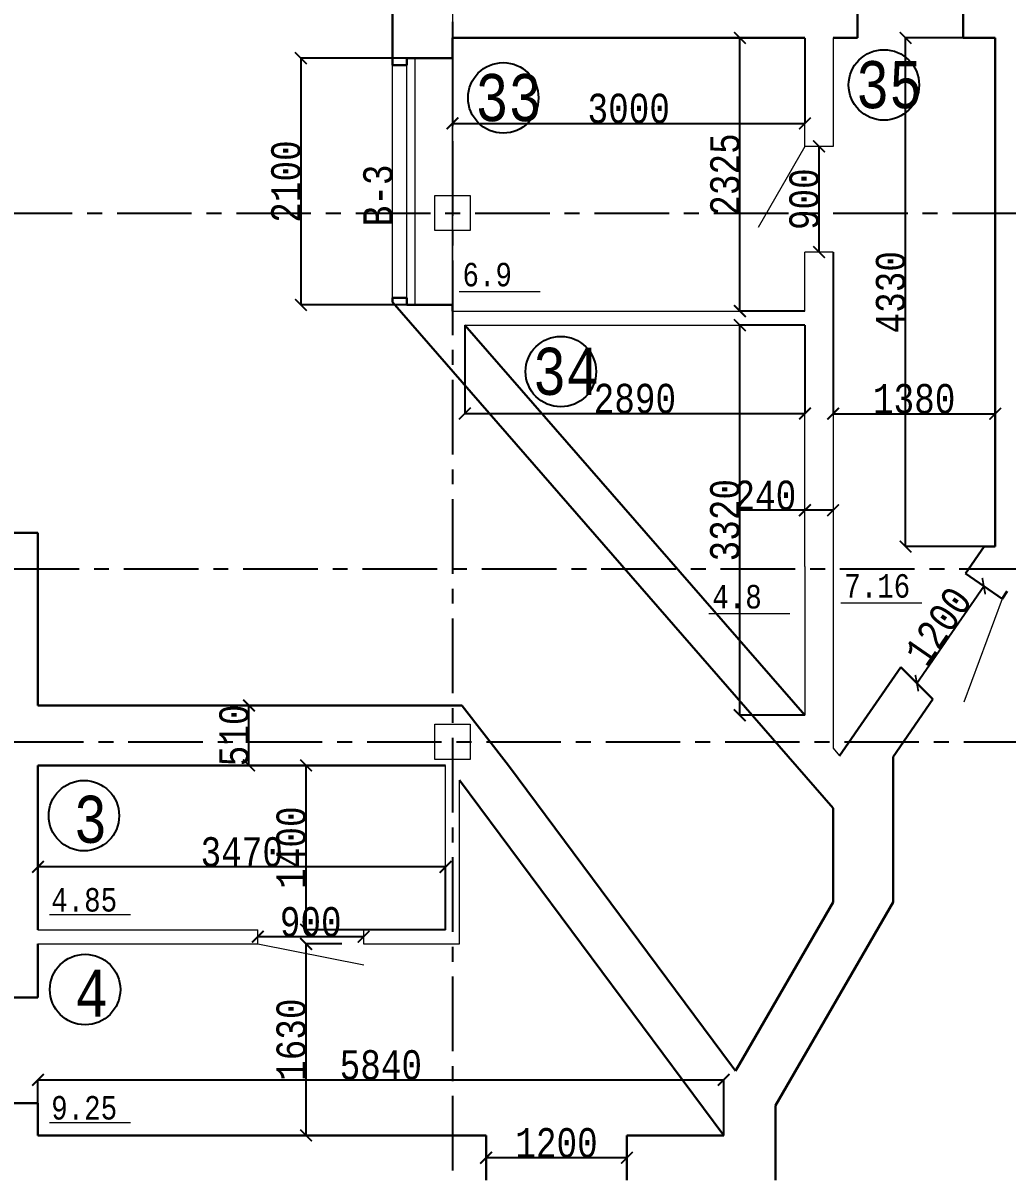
# Model space of a CAD drawing. Header units: millimetres. Extents: x -689206 to 4969298, y -1019800 to 703299.
# Drawn here: x 361471 to 369848, y -63803 to -54022 of the extents above; entities that cross this region are included whole.
import ezdxf

# ---------------------------------------------------------------- set-up
doc = ezdxf.new("R2010")
doc.units = ezdxf.units.MM
doc.linetypes.add('осеваяX2', pattern=[101.6, 63.5, -12.7, 12.7, -12.7])
for name, color, linetype, lineweight in [('несущие', 7, 'Continuous', 30), ('ОКНА', 250, 'Continuous', 20), ('РАЗМЕРЫ', 7, 'Continuous', 9), ('Слой1', 7, 'Continuous', 30), ('стены', 7, 'Continuous', 20)]:
    doc.layers.add(name, color=color, linetype=linetype, lineweight=lineweight)
doc.layers.add('четотам', color=7, linetype='Continuous')
doc.styles.add('Аннотативный', font='isocteur.ttf', dxfattribs={"width": 0.7, "height": 250})
doc.dimstyles.new('Аннотативный', dxfattribs={"dimscale": 0, "dimtxt": 250, "dimasz": 100, "dimexe": 1.25, "dimexo": 0.625, "dimtad": 1, "dimdec": 0, "dimtxsty": 'Аннотативный', "dimblk": 'ARCHTICK', "dimcen": 2.5, "dimadec": 0, "dimazin": 0, "dimtfac": 1, "dimtdec": 0, "dimtmove": 0, "dimatfit": 3, "dimfxl": 1, "dimarcsym": 0})

# ---------------------------------------------------------------- blocks, each defined once
blk = doc.blocks.new('_ArchTick')
at = {"color": 0, "linetype": 'ByBlock', "const_width": 0.15}
blk.add_lwpolyline([(-0.5, -0.5), (0.5, 0.5)], dxfattribs=at)
blk = doc.blocks.new('*D1150')
at = {"layer": 'Defpoints', "color": 0, "lineweight": 20, "transparency": 16777216}
for p in [(365128, -54149.9), (368128, -54149.9), (368128, -54877)]:
    blk.add_point(p, dxfattribs=at)
at = {"layer": 'стены', "color": 0, "lineweight": -2, "transparency": 16777216}
for p, q in [((365128, -54150.6), (365128, -54878.3)), ((368128, -54150.6), (368128, -54878.3)), ((365128, -54877), (368128, -54877))]:
    blk.add_line(p, q, dxfattribs=at)
at = {"layer": 'стены', "color": 0, "lineweight": -2, "transparency": 16777216, "xscale": 100, "yscale": 100, "zscale": 100, "rotation": 180}
blk.add_blockref('_ArchTick', (365128, -54877), dxfattribs=at)
at = {"layer": 'стены', "color": 0, "lineweight": -2, "transparency": 16777216, "xscale": 100, "yscale": 100, "zscale": 100}
blk.add_blockref('_ArchTick', (368128, -54877), dxfattribs=at)
at = {"layer": 'стены', "color": 0, "transparency": 16777216, "insert": (366628, -54751.4), "char_height": 250, "attachment_point": 5, "style": 'Аннотативный'}
blk.add_mtext('3000', dxfattribs=at)
blk = doc.blocks.new('*D1149')
at = {"layer": 'Defpoints', "color": 0, "lineweight": 20, "transparency": 16777216}
for p in [(368248, -55072.8), (368248, -55072.8), (368248, -55972.8)]:
    blk.add_point(p, dxfattribs=at)
at = {"layer": 'стены', "color": 0, "lineweight": -2, "transparency": 16777216}
for p, q in [((368248, -55972.8), (368248, -55072.8)), ((368248.6, -55072.8), (368249.3, -55072.8)), ((368248.6, -55972.8), (368249.3, -55972.8))]:
    blk.add_line(p, q, dxfattribs=at)
at = {"layer": 'стены', "color": 0, "lineweight": -2, "transparency": 16777216, "xscale": 100, "yscale": 100, "zscale": 100}
for p, rotation in [((368248, -55072.8), 90), ((368248, -55972.8), 270)]:
    blk.add_blockref('_ArchTick', p, dxfattribs=dict(at, rotation=rotation))
at = {"layer": 'стены', "color": 0, "transparency": 16777216, "insert": (368122.4, -55522.8), "char_height": 250, "attachment_point": 5, "rotation": 90, "style": 'Аннотативный'}
blk.add_mtext('900', dxfattribs=at)
blk = doc.blocks.new('*D1161')
at = {"layer": 'Defpoints', "color": 0, "lineweight": 20, "transparency": 16777216}
for p in [(365128, -54322.1), (363836.9, -56422.1), (365128, -56422.1)]:
    blk.add_point(p, dxfattribs=at)
at = {"layer": 'РАЗМЕРЫ', "color": 0, "lineweight": -2, "transparency": 16777216}
for p, q in [((365127.4, -54322.1), (363835.6, -54322.1)), ((363836.9, -54322.1), (363836.9, -56422.1)), ((365127.4, -56422.1), (363835.6, -56422.1))]:
    blk.add_line(p, q, dxfattribs=at)
at = {"layer": 'РАЗМЕРЫ', "color": 0, "lineweight": -2, "transparency": 16777216, "xscale": 100, "yscale": 100, "zscale": 100}
for p, rotation in [((363836.9, -54322.1), 90), ((363836.9, -56422.1), 270)]:
    blk.add_blockref('_ArchTick', p, dxfattribs=dict(at, rotation=rotation))
at = {"layer": 'РАЗМЕРЫ', "color": 0, "transparency": 16777216, "insert": (363711.2, -55372.1), "char_height": 250, "attachment_point": 5, "rotation": 90, "style": 'Аннотативный'}
blk.add_mtext('2100', dxfattribs=at)
blk = doc.blocks.new('*D1205')
at = {"layer": 'Defpoints', "color": 0, "linetype": 'ByBlock', "lineweight": 20, "transparency": 16777216}
for p in [(363073.4, -59832), (363395.2, -59832), (363073.4, -60342)]:
    blk.add_point(p, dxfattribs=at)
at = {"layer": 'РАЗМЕРЫ', "color": 0, "linetype": 'ByBlock', "lineweight": -2, "transparency": 16777216}
for p, q in [((363074, -59832), (363396.5, -59832)), ((363395.2, -60342), (363395.2, -59832)), ((363074, -60342), (363396.5, -60342))]:
    blk.add_line(p, q, dxfattribs=at)
at = {"layer": 'РАЗМЕРЫ', "color": 0, "linetype": 'ByBlock', "lineweight": -2, "transparency": 16777216, "xscale": 100, "yscale": 100, "zscale": 100}
for p, rotation in [((363395.2, -59832), 90), ((363395.2, -60342), 270)]:
    blk.add_blockref('_ArchTick', p, dxfattribs=dict(at, rotation=rotation))
at = {"layer": 'РАЗМЕРЫ', "color": 0, "linetype": 'ByBlock', "lineweight": 20, "transparency": 16777216, "insert": (363269.6, -60087), "char_height": 250, "attachment_point": 5, "rotation": 90, "style": 'Аннотативный'}
blk.add_mtext('510', dxfattribs=at)
blk = doc.blocks.new('*D1207')
at = {"layer": 'Defpoints', "color": 0, "linetype": 'ByBlock', "lineweight": 20, "transparency": 16777216}
for p in [(361598.7, -61205.7), (361598.7, -61742), (365068.7, -61742)]:
    blk.add_point(p, dxfattribs=at)
at = {"layer": 'РАЗМЕРЫ', "color": 0, "linetype": 'ByBlock', "lineweight": -2, "transparency": 16777216}
for p, q in [((361598.7, -61741.3), (361598.7, -61204.5)), ((365068.7, -61205.7), (361598.7, -61205.7)), ((365068.7, -61741.3), (365068.7, -61204.5))]:
    blk.add_line(p, q, dxfattribs=at)
at = {"layer": 'РАЗМЕРЫ', "color": 0, "linetype": 'ByBlock', "lineweight": -2, "transparency": 16777216, "xscale": 100, "yscale": 100, "zscale": 100, "rotation": 180}
blk.add_blockref('_ArchTick', (361598.7, -61205.7), dxfattribs=at)
at = {"layer": 'РАЗМЕРЫ', "color": 0, "linetype": 'ByBlock', "lineweight": -2, "transparency": 16777216, "xscale": 100, "yscale": 100, "zscale": 100}
blk.add_blockref('_ArchTick', (365068.7, -61205.7), dxfattribs=at)
at = {"layer": 'РАЗМЕРЫ', "color": 0, "linetype": 'ByBlock', "lineweight": 20, "transparency": 16777216, "insert": (363333.7, -61080.1), "char_height": 250, "attachment_point": 5, "style": 'Аннотативный'}
blk.add_mtext('3470', dxfattribs=at)
blk = doc.blocks.new('*D1209')
at = {"layer": 'Defpoints', "color": 0, "linetype": 'ByBlock', "lineweight": 20, "transparency": 16777216}
for p in [(363881.5, -61862), (364185.8, -61862), (364185.8, -63491.9)]:
    blk.add_point(p, dxfattribs=at)
at = {"layer": 'РАЗМЕРЫ', "color": 0, "linetype": 'ByBlock', "lineweight": -2, "transparency": 16777216}
for p, q in [((364185.1, -61862), (363880.3, -61862)), ((363881.5, -63491.9), (363881.5, -61862)), ((364185.1, -63491.9), (363880.3, -63491.9))]:
    blk.add_line(p, q, dxfattribs=at)
at = {"layer": 'РАЗМЕРЫ', "color": 0, "linetype": 'ByBlock', "lineweight": -2, "transparency": 16777216, "xscale": 100, "yscale": 100, "zscale": 100}
for p, rotation in [((363881.5, -61862), 90), ((363881.5, -63491.9), 270)]:
    blk.add_blockref('_ArchTick', p, dxfattribs=dict(at, rotation=rotation))
at = {"layer": 'РАЗМЕРЫ', "color": 0, "linetype": 'ByBlock', "lineweight": 20, "transparency": 16777216, "insert": (363755.9, -62677), "char_height": 250, "attachment_point": 5, "rotation": 90, "style": 'Аннотативный'}
blk.add_mtext('1630', dxfattribs=at)
blk = doc.blocks.new('*D1210')
at = {"layer": 'Defpoints', "color": 0, "linetype": 'ByBlock', "lineweight": 20, "transparency": 16777216}
for p in [(367436.3, -63018.8), (361598.7, -63491.9), (367436.3, -63491.9)]:
    blk.add_point(p, dxfattribs=at)
at = {"layer": 'РАЗМЕРЫ', "color": 0, "linetype": 'ByBlock', "lineweight": -2, "transparency": 16777216}
for p, q in [((361598.7, -63491.3), (361598.7, -63017.5)), ((361598.7, -63018.8), (367436.3, -63018.8)), ((367436.3, -63491.3), (367436.3, -63017.5))]:
    blk.add_line(p, q, dxfattribs=at)
at = {"layer": 'РАЗМЕРЫ', "color": 0, "linetype": 'ByBlock', "lineweight": -2, "transparency": 16777216, "xscale": 100, "yscale": 100, "zscale": 100, "rotation": 180}
blk.add_blockref('_ArchTick', (361598.7, -63018.8), dxfattribs=at)
at = {"layer": 'РАЗМЕРЫ', "color": 0, "linetype": 'ByBlock', "lineweight": -2, "transparency": 16777216, "xscale": 100, "yscale": 100, "zscale": 100}
blk.add_blockref('_ArchTick', (367436.3, -63018.8), dxfattribs=at)
at = {"layer": 'РАЗМЕРЫ', "color": 0, "linetype": 'ByBlock', "lineweight": 20, "transparency": 16777216, "insert": (364517.5, -62893.1), "char_height": 250, "attachment_point": 5, "style": 'Аннотативный'}
blk.add_mtext('5840', dxfattribs=at)
blk = doc.blocks.new('*D1219')
at = {"layer": 'Defpoints', "color": 0, "linetype": 'ByBlock', "lineweight": 20, "transparency": 16777216}
for p in [(365413, -63681.9), (365413, -63681.9), (366613, -63681.9)]:
    blk.add_point(p, dxfattribs=at)
at = {"layer": 'РАЗМЕРЫ', "color": 0, "linetype": 'ByBlock', "lineweight": -2, "transparency": 16777216}
for p, q in [((365413, -63681.3), (365413, -63680.7)), ((366613, -63681.9), (365413, -63681.9)), ((366613, -63681.3), (366613, -63680.7))]:
    blk.add_line(p, q, dxfattribs=at)
at = {"layer": 'РАЗМЕРЫ', "color": 0, "linetype": 'ByBlock', "lineweight": -2, "transparency": 16777216, "xscale": 100, "yscale": 100, "zscale": 100, "rotation": 180}
blk.add_blockref('_ArchTick', (365413, -63681.9), dxfattribs=at)
at = {"layer": 'РАЗМЕРЫ', "color": 0, "linetype": 'ByBlock', "lineweight": -2, "transparency": 16777216, "xscale": 100, "yscale": 100, "zscale": 100}
blk.add_blockref('_ArchTick', (366613, -63681.9), dxfattribs=at)
at = {"layer": 'РАЗМЕРЫ', "color": 0, "linetype": 'ByBlock', "lineweight": 20, "transparency": 16777216, "insert": (366013, -63556.3), "char_height": 250, "attachment_point": 5, "style": 'Аннотативный'}
blk.add_mtext('1200', dxfattribs=at)
blk = doc.blocks.new('*D1224')
at = {"layer": 'Defpoints', "color": 0, "linetype": 'ByBlock', "lineweight": 20, "transparency": 16777216}
for p in [(368128, -58170.4), (368128, -58170.4), (368368, -58170.4)]:
    blk.add_point(p, dxfattribs=at)
at = {"layer": 'РАЗМЕРЫ', "color": 0, "linetype": 'ByBlock', "lineweight": -2, "transparency": 16777216}
for p, q in [((368128, -58170.4), (367554.3, -58170.4)), ((368128, -58169.8), (368128, -58169.1)), ((368368, -58170.4), (368128, -58170.4)), ((368368, -58169.8), (368368, -58169.1))]:
    blk.add_line(p, q, dxfattribs=at)
at = {"layer": 'РАЗМЕРЫ', "color": 0, "linetype": 'ByBlock', "lineweight": -2, "transparency": 16777216, "xscale": 100, "yscale": 100, "zscale": 100, "rotation": 180}
blk.add_blockref('_ArchTick', (368128, -58170.4), dxfattribs=at)
at = {"layer": 'РАЗМЕРЫ', "color": 0, "linetype": 'ByBlock', "lineweight": -2, "transparency": 16777216, "xscale": 100, "yscale": 100, "zscale": 100}
blk.add_blockref('_ArchTick', (368368, -58170.4), dxfattribs=at)
at = {"layer": 'РАЗМЕРЫ', "color": 0, "linetype": 'ByBlock', "lineweight": 20, "transparency": 16777216, "insert": (367791.1, -58044.8), "char_height": 250, "attachment_point": 5, "style": 'Аннотативный'}
blk.add_mtext('240', dxfattribs=at)
blk = doc.blocks.new('*D1229')
at = {"layer": 'Defpoints', "color": 0, "linetype": 'ByBlock', "lineweight": 20, "transparency": 16777216}
for p in [(363881.5, -60342), (365068.7, -60342), (365068.7, -61742)]:
    blk.add_point(p, dxfattribs=at)
at = {"layer": 'РАЗМЕРЫ', "color": 0, "linetype": 'ByBlock', "lineweight": -2, "transparency": 16777216}
for p, q in [((365068.1, -60342), (363880.3, -60342)), ((363881.5, -61742), (363881.5, -60342)), ((365068.1, -61742), (363880.3, -61742))]:
    blk.add_line(p, q, dxfattribs=at)
at = {"layer": 'РАЗМЕРЫ', "color": 0, "linetype": 'ByBlock', "lineweight": -2, "transparency": 16777216, "xscale": 100, "yscale": 100, "zscale": 100}
for p, rotation in [((363881.5, -60342), 90), ((363881.5, -61742), 270)]:
    blk.add_blockref('_ArchTick', p, dxfattribs=dict(at, rotation=rotation))
at = {"layer": 'РАЗМЕРЫ', "color": 0, "linetype": 'ByBlock', "lineweight": 20, "transparency": 16777216, "insert": (363755.9, -61042), "char_height": 250, "attachment_point": 5, "rotation": 90, "style": 'Аннотативный'}
blk.add_mtext('1400', dxfattribs=at)
blk = doc.blocks.new('*D1230')
at = {"layer": 'Defpoints', "color": 0, "linetype": 'ByBlock', "lineweight": 20, "transparency": 16777216}
for p in [(363470.5, -61800.6), (363470.5, -61800.6), (364370.5, -61800.6)]:
    blk.add_point(p, dxfattribs=at)
at = {"layer": 'РАЗМЕРЫ', "color": 0, "linetype": 'ByBlock', "lineweight": -2, "transparency": 16777216}
for p, q in [((363470.5, -61800), (363470.5, -61799.4)), ((364370.5, -61800.6), (363470.5, -61800.6)), ((364370.5, -61800), (364370.5, -61799.4))]:
    blk.add_line(p, q, dxfattribs=at)
at = {"layer": 'РАЗМЕРЫ', "color": 0, "linetype": 'ByBlock', "lineweight": -2, "transparency": 16777216, "xscale": 100, "yscale": 100, "zscale": 100, "rotation": 180}
blk.add_blockref('_ArchTick', (363470.5, -61800.6), dxfattribs=at)
at = {"layer": 'РАЗМЕРЫ', "color": 0, "linetype": 'ByBlock', "lineweight": -2, "transparency": 16777216, "xscale": 100, "yscale": 100, "zscale": 100}
blk.add_blockref('_ArchTick', (364370.5, -61800.6), dxfattribs=at)
at = {"layer": 'РАЗМЕРЫ', "color": 0, "linetype": 'ByBlock', "lineweight": 20, "transparency": 16777216, "insert": (363920.5, -61675), "char_height": 250, "attachment_point": 5, "style": 'Аннотативный'}
blk.add_mtext('900', dxfattribs=at)
blk = doc.blocks.new('*D1263')
at = {"layer": 'Defpoints', "color": 0, "linetype": 'ByBlock', "lineweight": 20, "transparency": 16777216}
for p in [(367574.5, -54149.9), (368128, -54149.9), (368128, -56474.9)]:
    blk.add_point(p, dxfattribs=at)
at = {"layer": 'РАЗМЕРЫ', "color": 0, "linetype": 'ByBlock', "lineweight": -2, "transparency": 16777216}
for p, q in [((368127.4, -54149.9), (367573.3, -54149.9)), ((367574.5, -56474.9), (367574.5, -54149.9)), ((368127.4, -56474.9), (367573.3, -56474.9))]:
    blk.add_line(p, q, dxfattribs=at)
at = {"layer": 'РАЗМЕРЫ', "color": 0, "linetype": 'ByBlock', "lineweight": -2, "transparency": 16777216, "xscale": 100, "yscale": 100, "zscale": 100}
for p, rotation in [((367574.5, -54149.9), 90), ((367574.5, -56474.9), 270)]:
    blk.add_blockref('_ArchTick', p, dxfattribs=dict(at, rotation=rotation))
at = {"layer": 'РАЗМЕРЫ', "color": 0, "linetype": 'ByBlock', "lineweight": 20, "transparency": 16777216, "insert": (367448.9, -55312.4), "char_height": 250, "attachment_point": 5, "rotation": 90, "style": 'Аннотативный'}
blk.add_mtext('2325', dxfattribs=at)
blk = doc.blocks.new('*D1264')
at = {"layer": 'Defpoints', "color": 0, "linetype": 'ByBlock', "lineweight": 20, "transparency": 16777216}
for p in [(367573.3, -56594.9), (368128, -56594.9), (368128, -59914.8)]:
    blk.add_point(p, dxfattribs=at)
at = {"layer": 'РАЗМЕРЫ', "color": 0, "linetype": 'ByBlock', "lineweight": -2, "transparency": 16777216}
for p, q in [((368127.4, -56594.9), (367572, -56594.9)), ((367573.3, -59914.8), (367573.3, -56594.9)), ((368127.4, -59914.8), (367572, -59914.8))]:
    blk.add_line(p, q, dxfattribs=at)
at = {"layer": 'РАЗМЕРЫ', "color": 0, "linetype": 'ByBlock', "lineweight": -2, "transparency": 16777216, "xscale": 100, "yscale": 100, "zscale": 100}
for p, rotation in [((367573.3, -56594.9), 90), ((367573.3, -59914.8), 270)]:
    blk.add_blockref('_ArchTick', p, dxfattribs=dict(at, rotation=rotation))
at = {"layer": 'РАЗМЕРЫ', "color": 0, "linetype": 'ByBlock', "lineweight": 20, "transparency": 16777216, "insert": (367447.7, -58254.9), "char_height": 250, "attachment_point": 5, "rotation": 90, "style": 'Аннотативный'}
blk.add_mtext('3320', dxfattribs=at)
blk = doc.blocks.new('*D1266')
at = {"layer": 'Defpoints', "color": 0, "linetype": 'ByBlock', "lineweight": 20, "transparency": 16777216}
for p in [(365232.5, -56594.9), (368128, -56594.9), (368128, -57346.5)]:
    blk.add_point(p, dxfattribs=at)
at = {"layer": 'РАЗМЕРЫ', "color": 0, "linetype": 'ByBlock', "lineweight": -2, "transparency": 16777216}
for p, q in [((365232.5, -56595.6), (365232.5, -57347.8)), ((368128, -56595.6), (368128, -57347.8)), ((365232.5, -57346.5), (368128, -57346.5))]:
    blk.add_line(p, q, dxfattribs=at)
at = {"layer": 'РАЗМЕРЫ', "color": 0, "linetype": 'ByBlock', "lineweight": -2, "transparency": 16777216, "xscale": 100, "yscale": 100, "zscale": 100, "rotation": 180}
blk.add_blockref('_ArchTick', (365232.5, -57346.5), dxfattribs=at)
at = {"layer": 'РАЗМЕРЫ', "color": 0, "linetype": 'ByBlock', "lineweight": -2, "transparency": 16777216, "xscale": 100, "yscale": 100, "zscale": 100}
blk.add_blockref('_ArchTick', (368128, -57346.5), dxfattribs=at)
at = {"layer": 'РАЗМЕРЫ', "color": 0, "linetype": 'ByBlock', "lineweight": 20, "transparency": 16777216, "insert": (366680.3, -57220.9), "char_height": 250, "attachment_point": 5, "style": 'Аннотативный'}
blk.add_mtext('2890', dxfattribs=at)
blk = doc.blocks.new('*D1267')
at = {"layer": 'Defpoints', "color": 0, "linetype": 'ByBlock', "lineweight": 20, "transparency": 16777216}
for p in [(368984.9, -54149.9), (369748.1, -54149.9), (369748.1, -58479.4)]:
    blk.add_point(p, dxfattribs=at)
at = {"layer": 'РАЗМЕРЫ', "color": 0, "linetype": 'ByBlock', "lineweight": -2, "transparency": 16777216}
for p, q in [((369747.5, -54149.9), (368983.6, -54149.9)), ((368984.9, -58479.4), (368984.9, -54149.9)), ((369747.5, -58479.4), (368983.6, -58479.4))]:
    blk.add_line(p, q, dxfattribs=at)
at = {"layer": 'РАЗМЕРЫ', "color": 0, "linetype": 'ByBlock', "lineweight": -2, "transparency": 16777216, "xscale": 100, "yscale": 100, "zscale": 100}
for p, rotation in [((368984.9, -54149.9), 90), ((368984.9, -58479.4), 270)]:
    blk.add_blockref('_ArchTick', p, dxfattribs=dict(at, rotation=rotation))
at = {"layer": 'РАЗМЕРЫ', "color": 0, "linetype": 'ByBlock', "lineweight": 20, "transparency": 16777216, "insert": (368859.2, -56314.7), "char_height": 250, "attachment_point": 5, "rotation": 90, "style": 'Аннотативный'}
blk.add_mtext('4330', dxfattribs=at)
blk = doc.blocks.new('*D1296')
at = {"layer": 'Defpoints', "color": 0, "linetype": 'ByBlock', "lineweight": 20, "transparency": 16777216}
for p in [(368368, -55972.8), (369748.1, -55972.8), (369748.1, -57348.1)]:
    blk.add_point(p, dxfattribs=at)
at = {"layer": 'РАЗМЕРЫ', "color": 0, "linetype": 'ByBlock', "lineweight": -2, "transparency": 16777216}
for p, q in [((368368, -55973.4), (368368, -57349.4)), ((369748.1, -55973.4), (369748.1, -57349.4)), ((368368, -57348.1), (369748.1, -57348.1))]:
    blk.add_line(p, q, dxfattribs=at)
at = {"layer": 'РАЗМЕРЫ', "color": 0, "linetype": 'ByBlock', "lineweight": -2, "transparency": 16777216, "xscale": 100, "yscale": 100, "zscale": 100, "rotation": 180}
blk.add_blockref('_ArchTick', (368368, -57348.1), dxfattribs=at)
at = {"layer": 'РАЗМЕРЫ', "color": 0, "linetype": 'ByBlock', "lineweight": -2, "transparency": 16777216, "xscale": 100, "yscale": 100, "zscale": 100}
blk.add_blockref('_ArchTick', (369748.1, -57348.1), dxfattribs=at)
at = {"layer": 'РАЗМЕРЫ', "color": 0, "linetype": 'ByBlock', "lineweight": 20, "transparency": 16777216, "insert": (369058, -57222.5), "char_height": 250, "attachment_point": 5, "style": 'Аннотативный'}
blk.add_mtext('1380', dxfattribs=at)
blk = doc.blocks.new('*D2188')
at = {"layer": 'Defpoints', "color": 0, "linetype": 'ByBlock', "lineweight": 5, "ltscale": 35, "transparency": 16777216}
for p in [(369650.6, -58815.8), (369650.6, -58815.8), (369080.8, -59641.4)]:
    blk.add_point(p, dxfattribs=at)
at = {"layer": 'РАЗМЕРЫ', "color": 0, "linetype": 'ByBlock', "lineweight": -2, "ltscale": 35, "transparency": 16777216}
for p, q in [((369080.8, -59641.4), (369650.6, -58815.8)), ((369650.1, -58815.4), (369649.6, -58815.1)), ((369080.3, -59641), (369079.8, -59640.6))]:
    blk.add_line(p, q, dxfattribs=at)
at = {"layer": 'РАЗМЕРЫ', "color": 0, "linetype": 'ByBlock', "lineweight": -2, "ltscale": 35, "transparency": 16777216, "xscale": 100, "yscale": 100, "zscale": 100}
for p, rotation in [((369650.6, -58815.8), 55.38831909882353), ((369080.8, -59641.4), 235.3883190988235)]:
    blk.add_blockref('_ArchTick', p, dxfattribs=dict(at, rotation=rotation))
at = {"layer": 'РАЗМЕРЫ', "color": 0, "linetype": 'ByBlock', "lineweight": 5, "ltscale": 35, "transparency": 16777216, "insert": (369262.3, -59157.2), "char_height": 250, "attachment_point": 5, "rotation": 55.38832, "style": 'Аннотативный'}
blk.add_mtext('1200', dxfattribs=at)

msp = doc.modelspace()

# ---------------------------------------------------------------- linework, layer by layer
at = {"layer": 'несущие', "color": 0}
for p, q in [((369494.8, -58708.2), (369652.7, -58479.4)), ((369652.7, -58479.4), (369748.1, -58479.4)), ((369806.5, -58923.4), (369494.8, -58708.2)), ((369806.5, -58923.4), (369850.6, -58859.4)), ((365210.6, -59834.4), (365208.7, -59832)), ((365605.2, -60342), (365210.6, -59834.4)), ((367503.3, -62895.8), (365605.2, -60342)), ((361598.7, -60624.8), (361598.7, -60424.8)), ((367436.3, -63491.9), (365188.7, -60467.8)), ((367538, -62942.5), (367571.1, -62885.2)), ((367503.3, -62895.8), (367538, -62942.5))]:
    msp.add_line(p, q, dxfattribs=at)
at = {"layer": 'несущие', "lineweight": 13}
msp.add_line((369806.5, -58923.4), (369480.2, -59803.9), dxfattribs=at)
at = {"layer": 'ОКНА'}
for p, q in [((364808, -54322.1), (364808, -56422.1)), ((364738, -56362.1), (364738, -54382.1))]:
    msp.add_line(p, q, dxfattribs=at)
at = {"layer": 'РАЗМЕРЫ', "linetype": 'ByBlock', "lineweight": 20}
for p, q in [((365128, -54149.9), (365128, -56474.9)), ((365128, -56474.9), (368128, -56474.9)), ((365232.5, -56594.9), (368128, -56594.9)), ((361598.7, -60342), (361598.7, -61742)), ((365068.7, -61742), (365068.7, -60342)), ((365188.7, -61862), (365188.7, -60467.8)), ((361598.7, -61742), (363470.5, -61742)), ((361598.7, -61742), (363470.5, -61742)), ((363470.5, -61860.6), (363470.5, -61740.6)), ((364370.5, -61740.6), (364370.5, -61860.6)), ((364370.5, -61742), (365068.7, -61742)), ((361598.7, -61860.6), (363470.5, -61860.6)), ((363470.5, -61860.6), (364374, -62038.7)), ((364370.5, -61862), (365188.7, -61862))]:
    msp.add_line(p, q, dxfattribs=at)
at = {"layer": 'РАЗМЕРЫ'}
for p, q in [((365128, -56422.1), (365128, -54322.1)), ((364618, -56362.1), (364618, -54382.1)), ((365183.5, -56307.1), (365872.8, -56307.1)), ((368433.4, -58956.9), (369122.7, -58956.9)), ((367310.2, -59048.9), (367999.5, -59048.9)), ((361697.4, -61610.3), (362386.6, -61610.3)), ((361697.4, -63380.4), (362386.6, -63380.4))]:
    msp.add_line(p, q, dxfattribs=at)
at = {"layer": 'РАЗМЕРЫ', "linetype": 'ByBlock', "lineweight": 30}
for p, q in [((369748.1, -55829.9), (369748.1, -58479.4)), ((361598.7, -62317.9), (361088.7, -62317.9)), ((361598.7, -63217.9), (361088.7, -63217.9)), ((365413, -63871.9), (365413, -63491.9)), ((366613, -63871.9), (366613, -63491.9))]:
    msp.add_line(p, q, dxfattribs=at)
at = {"layer": 'Слой1', "lineweight": 30}
for p, q in [((364738, -54322.1), (365128, -54322.1)), ((364738, -54322.1), (364738, -54382.1)), ((364738, -54382.1), (364618, -54382.1)), ((364738, -56362.1), (364618, -56362.1)), ((364738, -56362.1), (364738, -56422.1)), ((364738, -56422.1), (365128, -56422.1))]:
    msp.add_line(p, q, dxfattribs=at)
at = {"layer": 'стены', "linetype": 'осеваяX2', "lineweight": 25, "ltscale": 10}
for p, q in [((365128, -46900), (365128, -93010)), ((353128, -55642), (419278, -55642)), ((347090.1, -58669.4), (418992.4, -58669.4)), ((347128, -60142), (419278, -60142))]:
    msp.add_line(p, q, dxfattribs=at)
at = {"layer": 'стены', "lineweight": 30}
for p, q in [((364618, -54382.1), (364618, -52371.1)), ((368576.1, -54149.9), (368576.1, -53639.9)), ((369476.1, -54149.9), (369476.1, -53639.9)), ((365128, -54149.9), (368128, -54149.9)), ((365128, -54149.9), (365128, -54322.1)), ((368576.1, -54149.9), (368368, -54149.9)), ((369748.1, -54149.9), (369476.1, -54149.9)), ((369748.1, -55829.9), (369748.1, -54149.9)), ((364618, -56399.5), (364618, -56362.1)), ((364618, -56399.5), (368368, -60704.9)), ((365128, -56422.1), (365128, -56475)), ((365232.5, -56594.9), (368128, -59914.8)), ((360773.7, -58361.9), (361598.7, -58361.9)), ((361598.7, -58361.9), (361598.7, -59832)), ((368944.7, -59505.3), (368423.3, -60260.8)), ((368944.7, -59505.3), (369217, -59777.5)), ((365208.7, -59832), (361598.7, -59832)), ((368878, -60268.7), (369217, -59777.5)), ((361598.7, -60342), (365068.7, -60342)), ((361598.7, -60342), (361598.7, -60624.8)), ((368878, -60704.9), (368878, -60268.7)), ((361598.7, -60624.8), (361598.7, -61742)), ((368368, -60704.9), (368368, -61504.9)), ((368878, -61504.9), (368878, -60704.9)), ((368368, -61504.9), (367571.1, -62885.2)), ((367878, -63236.9), (368878, -61504.9)), ((361598.7, -61862), (361598.7, -62317.9)), ((361598.7, -63217.9), (361598.7, -63491.9)), ((367878, -63491.9), (367878, -63236.9)), ((365413, -63491.9), (361598.7, -63491.9)), ((367436.3, -63491.9), (366613, -63491.9)), ((367878, -63491.9), (367878, -63871.9))]:
    msp.add_line(p, q, dxfattribs=at)
at = {"layer": 'стены', "color": 1, "linetype": 'осеваяX2', "lineweight": 15, "ltscale": 10}
msp.add_line((365128, -52371.1), (365128, -54322.1), dxfattribs=at)
at = {"layer": 'стены'}
for p, q in [((368128, -54149.9), (367766.1, -54149.9)), ((368128, -55072.8), (368128, -54149.9)), ((368368, -54149.9), (368576.1, -54149.9)), ((368368, -54149.9), (368368, -55072.8)), ((369476.1, -54149.9), (369636.1, -54149.9)), ((368128, -55072.8), (367729.9, -55762.3)), ((368368, -55072.8), (368128, -55072.8)), ((368368, -55972.8), (368128, -55972.8)), ((368128, -56474.9), (368128, -55972.8)), ((368368, -55972.8), (368368, -58649.9)), ((368128, -58649.9), (368128, -56594.9)), ((368128, -58649.9), (368128, -59914.8)), ((368368, -58649.9), (368368, -60196)), ((369217, -59777.5), (368878, -60268.7)), ((369217, -59777.5), (368878, -60268.7)), ((368368, -60196), (368423.3, -60260.8)), ((368368, -61504.9), (367868, -62370.9)), ((368878, -61504.9), (368378, -62370.9))]:
    msp.add_line(p, q, dxfattribs=at)
for points in [[(364978, -55489.9), (365278, -55489.9), (365278, -55789.9), (364978, -55789.9)], [(364978, -59992), (365278, -59992), (365278, -60292), (364978, -60292)]]:
    msp.add_lwpolyline(points, close=True, dxfattribs=at)
at = {"layer": 'четотам'}
for centre in [(368800, -54550), (365559.7, -54660), (366050, -56990), (361990, -60770), (362000, -62250)]:
    msp.add_circle(centre, 300, dxfattribs=at)

# ---------------------------------------------------------------- texts
at = {"layer": 'РАЗМЕРЫ', "lineweight": 20, "ltscale": 150, "char_height": 401.1, "width": 1460, "attachment_point": 1, "style": 'Аннотативный'}
for s, insert in [('35', (368562.8, -54347)), ('33', (365322.5, -54457)), ('34', (365812.8, -56787)), ('3', (361904.2, -60600.2)), ('4', (361914.2, -62080.2))]:
    msp.add_mtext(s, dxfattribs=dict(at, insert=insert))
at = {"layer": 'РАЗМЕРЫ', "lineweight": 20, "ltscale": 150, "insert": (364368, -55753.3), "char_height": 250, "width": 922.913, "attachment_point": 1, "rotation": 90, "style": 'Аннотативный'}
msp.add_mtext('В-3', dxfattribs=at)
at = {"layer": 'РАЗМЕРЫ', "char_height": 200, "width": 656.117, "attachment_point": 1, "style": 'Аннотативный'}
for s, insert in [('6.9', (365212.8, -56064.3)), ('7.16', (368462.7, -58714.1)), ('4.8', (367339.5, -58806.1)), ('4.85', (361711.5, -61386.2)), ('9.25', (361711.5, -63156.4))]:
    msp.add_mtext(s, dxfattribs=dict(at, insert=insert))

# ---------------------------------------------------------------- dimensions: what is measured, and where the dimension line sits
at = {"layer": 'РАЗМЕРЫ', "linetype": 'ByBlock', "lineweight": 20}
for base, p1, p2, picture, middle in [((367574.5, -54149.9), (368128, -56474.9), (368128, -54149.9), '*D1263', (367448.9, -55312.4)), ((367573.3, -56594.9), (368128, -59914.8), (368128, -56594.9), '*D1264', (367447.7, -58254.9)), ((363395.2, -59832), (363073.4, -60342), (363073.4, -59832), '*D1205', (363269.6, -60087)), ((363881.5, -60342), (365068.7, -61742), (365068.7, -60342), '*D1229', (363755.9, -61042)), ((363881.5, -61862), (364185.8, -63491.9), (364185.8, -61862), '*D1209', (363755.9, -62677))]:
    dim = msp.add_linear_dim(base=base, p1=p1, p2=p2, angle=90, dimstyle='Аннотативный', dxfattribs=at)
    dim.commit()
    dim.dimension.update_dxf_attribs({"geometry": picture, "text_midpoint": middle})
dim = msp.add_linear_dim(base=(368984.9, -54149.9), p1=(369748.1, -58479.4), p2=(369748.1, -54149.9), angle=90, text='4330', dimstyle='Аннотативный', dxfattribs=at)
dim.commit()
dim.dimension.update_dxf_attribs({"geometry": '*D1267', "text_midpoint": (368859.2, -56314.7)})
at = {"layer": 'РАЗМЕРЫ'}
dim = msp.add_linear_dim(base=(363836.9, -56422.1), p1=(365128, -54322.1), p2=(365128, -56422.1), angle=90, dimstyle='Аннотативный', dxfattribs=at)
dim.commit()
dim.dimension.update_dxf_attribs({"geometry": '*D1161', "text_midpoint": (363711.2, -55372.1)})
at = {"layer": 'РАЗМЕРЫ', "linetype": 'ByBlock', "lineweight": 20}
for base, p1, p2, picture, middle in [((369748.1, -57348.1), (368368, -55972.8), (369748.1, -55972.8), '*D1296', (369058, -57222.5)), ((361598.7, -61205.7), (365068.7, -61742), (361598.7, -61742), '*D1207', (363333.7, -61080.1)), ((363470.5, -61800.6), (364370.5, -61800.6), (363470.5, -61800.6), '*D1230', (363920.5, -61675))]:
    dim = msp.add_linear_dim(base=base, p1=p1, p2=p2, dimstyle='Аннотативный', dxfattribs=at)
    dim.commit()
    dim.dimension.update_dxf_attribs({"geometry": picture, "text_midpoint": middle})
for base, p1, p2, text, picture, middle in [((368128, -57346.5), (365232.5, -56594.9), (368128, -56594.9), '2890', '*D1266', (366680.3, -57220.9)), ((367436.3, -63018.8), (361598.7, -63491.9), (367436.3, -63491.9), '5840', '*D1210', (364517.5, -62893.1))]:
    dim = msp.add_linear_dim(base=base, p1=p1, p2=p2, text=text, dimstyle='Аннотативный', dxfattribs=at)
    dim.commit()
    dim.dimension.update_dxf_attribs({"geometry": picture, "text_midpoint": middle})
for p1, p2, picture, middle in [((368368, -58170.4), (368128, -58170.4), '*D1224', (367791.1, -58044.8)), ((366613, -63681.9), (365413, -63681.9), '*D1219', (366013, -63556.3))]:
    dim = msp.add_aligned_dim(p1=p1, p2=p2, distance=0, dimstyle='Аннотативный', dxfattribs=at)
    dim.commit()
    dim.dimension.update_dxf_attribs({"geometry": picture, "text_midpoint": middle})
at = {"layer": 'РАЗМЕРЫ', "linetype": 'ByBlock', "lineweight": 5, "ltscale": 35}
dim = msp.add_aligned_dim(p1=(369080.8, -59641.4), p2=(369650.6, -58815.8), distance=0, text='1200', dimstyle='Аннотативный', dxfattribs=at)
dim.commit()
dim.dimension.update_dxf_attribs({"geometry": '*D2188', "text_midpoint": (369262.3, -59157.2)})
at = {"layer": 'стены'}
for p1, p2, distance, picture, middle in [((365128, -54149.9), (368128, -54149.9), -727.1, '*D1150', (366628, -54751.4)), ((368248, -55972.8), (368248, -55072.8), 0, '*D1149', (368122.4, -55522.8))]:
    dim = msp.add_aligned_dim(p1=p1, p2=p2, distance=distance, dimstyle='Аннотативный', dxfattribs=at)
    dim.commit()
    dim.dimension.update_dxf_attribs({"geometry": picture, "text_midpoint": middle})

doc.saveas('drawing.dxf')
